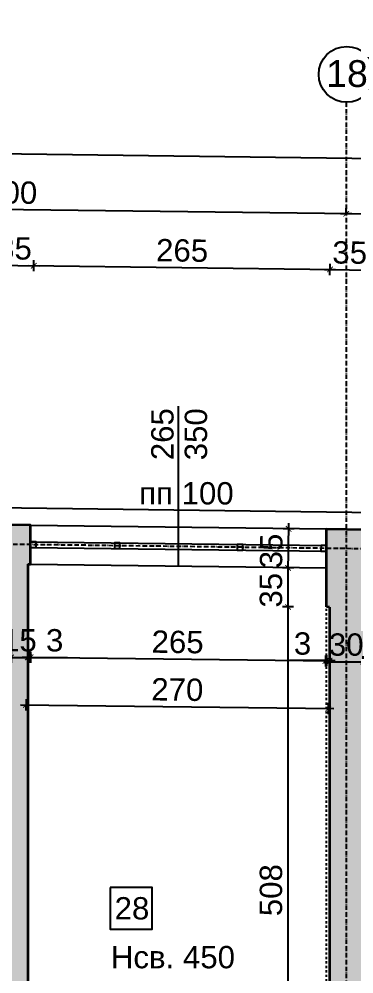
# Model space of a CAD drawing. Header units: inches. Extents: x -72385 to 39588, y -6525 to 66685.
# Drawn here: x -43218 to -42918, y 16609 to 17465 of the extents above; entities that cross this region are included whole.
import ezdxf

# ---------------------------------------------------------------- set-up
doc = ezdxf.new("R2010")
doc.units = ezdxf.units.IN
doc.header["$MEASUREMENT"] = 0
doc.linetypes.add('DashDot', pattern=[0.6, 0.4, -0.1, 0, -0.1])
doc.linetypes.add('Hidden', pattern=[0.4, 0.2, -0.2])
for name, color, linetype, lineweight in [('Изгледни линии', 253, 'Continuous', 25), ('Надписи Hсв', 252, 'Continuous', 25), ('Надписи коти външни', 252, 'Continuous', 25), ('Надписи коти вътрешни', 252, 'Continuous', 25), ('Надписи номера на пом.', 252, 'Continuous', 25), ('Надписи Оси', 252, 'Continuous', 25), ('Надписи прозорци', 252, 'Continuous', 25), ('Оси', 252, 'DashDot', 25), ('Прозорци', 251, 'Continuous', 25), ('Пунктир', 253, 'Hidden', 25), ('Разрезни линии', 7, 'Continuous', 35), ('Щрих стени', 254, 'Continuous', 25)]:
    doc.layers.add(name, color=color, linetype=linetype, lineweight=lineweight)
doc.styles.add('Arial Regular', font='arial.ttf')
doc.styles.get("Standard").update_dxf_attribs({"font": 'arial.ttf'})
doc.dimstyles.new('Annotative', dxfattribs={"dimscale": 0, "dimtxt": 20, "dimasz": 5, "dimexe": 5, "dimexo": 5, "dimgap": 5, "dimtad": 1, "dimdec": 0, "dimzin": 0, "dimdsep": 46, "dimtxsty": 'Standard', "dimblk": 'ARCHTICK', "dimcen": 5, "dimdle": 5, "dimadec": 0, "dimazin": 0, "dimtfac": 1, "dimtdec": 0, "dimtofl": 0, "dimtmove": 0, "dimatfit": 3, "dimldrblk": 'ARCHTICK', "dimfxl": 5, "dimfxlon": 1, "dimtolj": 1, "dimtzin": 0, "dimarcsym": 1})

# ---------------------------------------------------------------- blocks, each defined once
blk = doc.blocks.new('_ArchTick')
at = {"color": 0, "linetype": 'ByBlock', "const_width": 0.15}
blk.add_lwpolyline([(-0.5, -0.5), (0.5, 0.5)], dxfattribs=at)
blk = doc.blocks.new('*D1121')
at = {"layer": 'Defpoints', "color": 0, "ltscale": 50, "transparency": 16777216}
for p in [(-42976.86, 16938.13), (-42942.34, 16938.13), (-42942.34, 16430.59)]:
    blk.add_point(p, dxfattribs=at)
at = {"layer": 'Надписи коти вътрешни', "color": 0, "lineweight": -2, "ltscale": 50, "transparency": 16777216}
for p, q in [((-42976.86, 16425.59), (-42976.86, 16943.13)), ((-42971.86, 16938.13), (-42981.86, 16938.13)), ((-42971.86, 16430.59), (-42981.86, 16430.59))]:
    blk.add_line(p, q, dxfattribs=at)
at = {"layer": 'Надписи коти вътрешни', "color": 0, "lineweight": -2, "ltscale": 50, "transparency": 16777216, "xscale": 5, "yscale": 5, "zscale": 5}
for p, rotation in [((-42976.86, 16938.13), 90), ((-42976.86, 16430.59), 270)]:
    blk.add_blockref('_ArchTick', p, dxfattribs=dict(at, rotation=rotation))
at = {"layer": 'Надписи коти вътрешни', "color": 0, "ltscale": 50, "transparency": 16777216, "insert": (-42992.07, 16684.36), "char_height": 20, "attachment_point": 5, "rotation": 90}
blk.add_mtext('\\A1;508', dxfattribs=at)
blk = doc.blocks.new('*D1122')
at = {"layer": 'Defpoints', "color": 0, "ltscale": 50, "transparency": 16777216}
for p in [(-42976.86, 16973.14), (-42942.34, 16973.14), (-42942.34, 16938.13)]:
    blk.add_point(p, dxfattribs=at)
at = {"layer": 'Надписи коти вътрешни', "color": 0, "lineweight": -2, "ltscale": 50, "transparency": 16777216}
for p, q in [((-42976.86, 16933.13), (-42976.86, 16978.14)), ((-42971.86, 16973.14), (-42981.86, 16973.14)), ((-42971.86, 16938.13), (-42981.86, 16938.13))]:
    blk.add_line(p, q, dxfattribs=at)
at = {"layer": 'Надписи коти вътрешни', "color": 0, "lineweight": -2, "ltscale": 50, "transparency": 16777216, "xscale": 5, "yscale": 5, "zscale": 5}
for p, rotation in [((-42976.86, 16973.14), 90), ((-42976.86, 16938.13), 270)]:
    blk.add_blockref('_ArchTick', p, dxfattribs=dict(at, rotation=rotation))
at = {"layer": 'Надписи коти вътрешни', "color": 0, "ltscale": 50, "transparency": 16777216, "insert": (-42992.08, 16953.14), "char_height": 20, "attachment_point": 5, "rotation": 90}
blk.add_mtext('\\A1;35', dxfattribs=at)
blk = doc.blocks.new('*D1123')
at = {"layer": 'Defpoints', "color": 0, "ltscale": 50, "transparency": 16777216}
for p in [(-43207.34, 16976.51), (-42942.34, 16973.14), (-42943.4, 16889.8)]:
    blk.add_point(p, dxfattribs=at)
at = {"layer": 'Надписи коти вътрешни', "color": 0, "lineweight": -2, "ltscale": 50, "transparency": 16777216}
for p, q in [((-43213.4, 16893.24), (-42938.4, 16889.73)), ((-43208.33, 16898.17), (-43208.46, 16888.17)), ((-42943.33, 16894.8), (-42943.46, 16884.8))]:
    blk.add_line(p, q, dxfattribs=at)
at = {"layer": 'Надписи коти вътрешни', "color": 0, "lineweight": -2, "ltscale": 50, "transparency": 16777216, "xscale": 5, "yscale": 5, "zscale": 5}
for p, rotation in [((-43208.4, 16893.17), 179.2706286525463), ((-42943.4, 16889.8), 359.2706286525462)]:
    blk.add_blockref('_ArchTick', p, dxfattribs=dict(at, rotation=rotation))
at = {"layer": 'Надписи коти вътрешни', "color": 0, "ltscale": 50, "transparency": 16777216, "insert": (-43075.7, 16906.7), "char_height": 20, "attachment_point": 5, "rotation": 359.27063}
blk.add_mtext('\\A1;265', dxfattribs=at)
blk = doc.blocks.new('*D1124')
at = {"layer": 'Defpoints', "color": 0, "ltscale": 50, "transparency": 16777216}
for p in [(-42942.34, 16973.11), (-42939.84, 16973.11), (-42942.34, 16890.04)]:
    blk.add_point(p, dxfattribs=at)
at = {"layer": 'Надписи коти вътрешни', "color": 0, "lineweight": -2, "ltscale": 50, "transparency": 16777216}
for p, q in [((-42942.34, 16895.04), (-42942.34, 16885.04)), ((-42939.84, 16895.04), (-42939.84, 16885.04)), ((-42942.34, 16890.04), (-42975.43, 16890.04)), ((-42939.84, 16890.04), (-42934.84, 16890.04))]:
    blk.add_line(p, q, dxfattribs=at)
at = {"layer": 'Надписи коти вътрешни', "color": 0, "lineweight": -2, "ltscale": 50, "transparency": 16777216, "xscale": 5, "yscale": 5, "zscale": 5}
blk.add_blockref('_ArchTick', (-42942.34, 16890.04), dxfattribs=at)
at = {"layer": 'Надписи коти вътрешни', "color": 0, "lineweight": -2, "ltscale": 50, "transparency": 16777216, "xscale": 5, "yscale": 5, "zscale": 5, "rotation": 180}
blk.add_blockref('_ArchTick', (-42939.84, 16890.04), dxfattribs=at)
at = {"layer": 'Надписи коти вътрешни', "color": 0, "ltscale": 50, "transparency": 16777216, "insert": (-42963.89, 16905.26), "char_height": 20, "attachment_point": 5}
blk.add_mtext('\\A1;3', dxfattribs=at)
blk = doc.blocks.new('*D4495')
at = {"layer": 'Defpoints', "color": 0, "ltscale": 50, "transparency": 16777216}
for p in [(-43209.84, 16976.54), (-43207.34, 16976.54), (-43207.34, 16892.94)]:
    blk.add_point(p, dxfattribs=at)
at = {"layer": 'Надписи коти вътрешни', "color": 0, "lineweight": -2, "ltscale": 50, "transparency": 16777216}
for p, q in [((-43209.84, 16892.94), (-43214.84, 16892.94)), ((-43209.84, 16897.94), (-43209.84, 16887.94)), ((-43207.34, 16897.94), (-43207.34, 16887.94)), ((-43207.34, 16892.94), (-43174.24, 16892.94))]:
    blk.add_line(p, q, dxfattribs=at)
at = {"layer": 'Надписи коти вътрешни', "color": 0, "lineweight": -2, "ltscale": 50, "transparency": 16777216, "xscale": 5, "yscale": 5, "zscale": 5}
blk.add_blockref('_ArchTick', (-43209.84, 16892.94), dxfattribs=at)
at = {"layer": 'Надписи коти вътрешни', "color": 0, "lineweight": -2, "ltscale": 50, "transparency": 16777216, "xscale": 5, "yscale": 5, "zscale": 5, "rotation": 180}
blk.add_blockref('_ArchTick', (-43207.34, 16892.94), dxfattribs=at)
at = {"layer": 'Надписи коти вътрешни', "color": 0, "ltscale": 50, "transparency": 16777216, "insert": (-43185.79, 16908.16), "char_height": 20, "attachment_point": 5}
blk.add_mtext('\\A1;3', dxfattribs=at)
blk = doc.blocks.new('*D1125')
at = {"layer": 'Defpoints', "color": 0, "ltscale": 50, "transparency": 16777216}
for p in [(-43209.84, 16976.53), (-42939.39, 16973.23), (-42940.93, 16847.14)]:
    blk.add_point(p, dxfattribs=at)
at = {"layer": 'Надписи коти вътрешни', "color": 0, "lineweight": -2, "ltscale": 50, "transparency": 16777216}
for p, q in [((-43216.38, 16850.5), (-42935.93, 16847.08)), ((-43211.31, 16855.44), (-43211.44, 16845.44)), ((-42940.87, 16852.14), (-42940.99, 16842.14))]:
    blk.add_line(p, q, dxfattribs=at)
at = {"layer": 'Надписи коти вътрешни', "color": 0, "lineweight": -2, "ltscale": 50, "transparency": 16777216, "xscale": 5, "yscale": 5, "zscale": 5}
for p, rotation in [((-43211.38, 16850.44), 179.3010851588159), ((-42940.93, 16847.14), 359.3010851588159)]:
    blk.add_blockref('_ArchTick', p, dxfattribs=dict(at, rotation=rotation))
at = {"layer": 'Надписи коти вътрешни', "color": 0, "ltscale": 50, "transparency": 16777216, "insert": (-43075.97, 16864), "char_height": 20, "attachment_point": 5, "rotation": 359.30109}
blk.add_mtext('\\A1;270', dxfattribs=at)
blk = doc.blocks.new('*D5473')
at = {"layer": 'Defpoints', "color": 0, "ltscale": 50, "transparency": 16777216}
for p in [(-43204.38, 17243.99), (-43242.34, 17011.96), (-43207.34, 17011.51)]:
    blk.add_point(p, dxfattribs=at)
at = {"layer": 'Надписи коти външни', "color": 0, "lineweight": -2, "ltscale": 50, "transparency": 16777216}
for p, q in [((-43244.38, 17244.5), (-43199.38, 17243.93)), ((-43239.44, 17239.44), (-43239.31, 17249.44)), ((-43204.44, 17239), (-43204.31, 17248.99))]:
    blk.add_line(p, q, dxfattribs=at)
at = {"layer": 'Надписи коти външни', "color": 0, "lineweight": -2, "ltscale": 50, "transparency": 16777216, "xscale": 5, "yscale": 5, "zscale": 5}
for p, rotation in [((-43239.38, 17244.44), 179.2706286525403), ((-43204.38, 17243.99), 359.2706286525403)]:
    blk.add_blockref('_ArchTick', p, dxfattribs=dict(at, rotation=rotation))
at = {"layer": 'Надписи коти външни', "color": 0, "ltscale": 50, "transparency": 16777216, "insert": (-43221.68, 17259.43), "char_height": 20, "attachment_point": 5, "rotation": 359.27063}
blk.add_mtext('\\A1;35', dxfattribs=at)
blk = doc.blocks.new('*D5472')
at = {"layer": 'Defpoints', "color": 0, "ltscale": 50, "transparency": 16777216}
for p in [(-42939.38, 17240.62), (-43207.34, 17011.51), (-42942.34, 17008.14)]:
    blk.add_point(p, dxfattribs=at)
at = {"layer": 'Надписи коти външни', "color": 0, "lineweight": -2, "ltscale": 50, "transparency": 16777216}
for p, q in [((-43209.38, 17244.06), (-42934.38, 17240.56)), ((-43204.44, 17239), (-43204.31, 17248.99)), ((-42939.44, 17235.62), (-42939.31, 17245.62))]:
    blk.add_line(p, q, dxfattribs=at)
at = {"layer": 'Надписи коти външни', "color": 0, "lineweight": -2, "ltscale": 50, "transparency": 16777216, "xscale": 5, "yscale": 5, "zscale": 5}
for p, rotation in [((-43204.38, 17243.99), 179.2706286525447), ((-42939.38, 17240.62), 359.2706286525447)]:
    blk.add_blockref('_ArchTick', p, dxfattribs=dict(at, rotation=rotation))
at = {"layer": 'Надписи коти външни', "color": 0, "ltscale": 50, "transparency": 16777216, "insert": (-43071.68, 17257.52), "char_height": 20, "attachment_point": 5, "rotation": 359.27063}
blk.add_mtext('\\A1;265', dxfattribs=at)
blk = doc.blocks.new('*D5471')
at = {"layer": 'Defpoints', "color": 0, "ltscale": 50, "transparency": 16777216}
for p in [(-42904.38, 17240.18), (-42942.34, 17008.14), (-42907.34, 17007.69)]:
    blk.add_point(p, dxfattribs=at)
at = {"layer": 'Надписи коти външни', "color": 0, "lineweight": -2, "ltscale": 50, "transparency": 16777216}
for p, q in [((-42939.44, 17235.62), (-42939.31, 17245.62)), ((-42904.44, 17235.18), (-42904.31, 17245.18)), ((-42944.38, 17240.68), (-42899.38, 17240.11))]:
    blk.add_line(p, q, dxfattribs=at)
at = {"layer": 'Надписи коти външни', "color": 0, "lineweight": -2, "ltscale": 50, "transparency": 16777216, "xscale": 5, "yscale": 5, "zscale": 5}
for p, rotation in [((-42939.38, 17240.62), 179.2706286525463), ((-42904.38, 17240.18), 359.2706286525462)]:
    blk.add_blockref('_ArchTick', p, dxfattribs=dict(at, rotation=rotation))
at = {"layer": 'Надписи коти външни', "color": 0, "ltscale": 50, "transparency": 16777216, "insert": (-42921.68, 17255.62), "char_height": 20, "attachment_point": 5, "rotation": 359.27063}
blk.add_mtext('\\A1;35', dxfattribs=at)
blk = doc.blocks.new('*D5469')
at = {"layer": 'Defpoints', "color": 0, "ltscale": 50, "transparency": 16777216}
for p in [(-42924.84, 17290.44), (-42924.84, 17290.44), (-42324.84, 17283)]:
    blk.add_point(p, dxfattribs=at)
at = {"layer": 'Надписи коти външни', "color": 0, "lineweight": -2, "ltscale": 50, "transparency": 16777216}
for p, q in [((-42924.84, 17290.44), (-42924.78, 17295.44)), ((-42319.84, 17282.94), (-42929.84, 17290.51)), ((-42324.84, 17283), (-42324.78, 17288))]:
    blk.add_line(p, q, dxfattribs=at)
at = {"layer": 'Надписи коти външни', "color": 0, "lineweight": -2, "ltscale": 50, "transparency": 16777216, "xscale": 5, "yscale": 5, "zscale": 5}
for p, rotation in [((-42924.84, 17290.44), 179.2893056029436), ((-42324.84, 17283), 359.2893056029436)]:
    blk.add_blockref('_ArchTick', p, dxfattribs=dict(at, rotation=rotation))
at = {"layer": 'Надписи коти външни', "color": 0, "ltscale": 50, "transparency": 16777216, "insert": (-42624.65, 17301.93), "char_height": 20, "attachment_point": 5, "rotation": 359.28931}
blk.add_mtext('\\A1;600', dxfattribs=at)
blk = doc.blocks.new('*D5468')
at = {"layer": 'Defpoints', "color": 0, "ltscale": 50, "transparency": 16777216}
for p in [(-43524.84, 17298.08), (-43524.84, 17298.08), (-42924.84, 17290.44)]:
    blk.add_point(p, dxfattribs=at)
at = {"layer": 'Надписи коти външни', "color": 0, "lineweight": -2, "ltscale": 50, "transparency": 16777216}
for p, q in [((-43524.84, 17298.08), (-43524.77, 17303.08)), ((-42919.84, 17290.38), (-43529.84, 17298.14)), ((-42924.84, 17290.44), (-42924.77, 17295.44))]:
    blk.add_line(p, q, dxfattribs=at)
at = {"layer": 'Надписи коти външни', "color": 0, "lineweight": -2, "ltscale": 50, "transparency": 16777216, "xscale": 5, "yscale": 5, "zscale": 5}
for p, rotation in [((-43524.84, 17298.08), 179.2706286525473), ((-42924.84, 17290.44), 359.2706286525473)]:
    blk.add_blockref('_ArchTick', p, dxfattribs=dict(at, rotation=rotation))
at = {"layer": 'Надписи коти външни', "color": 0, "ltscale": 50, "transparency": 16777216, "insert": (-43224.64, 17309.47), "char_height": 20, "attachment_point": 5, "rotation": 359.27063}
blk.add_mtext('\\A1;600', dxfattribs=at)
blk = doc.blocks.new('*D5410')
at = {"layer": 'Defpoints', "color": 0, "ltscale": 50, "transparency": 16777216}
for p in [(-40218.1, 17305.99), (-52317.34, 17127.49), (-40222.34, 16973.51)]:
    blk.add_point(p, dxfattribs=at)
at = {"layer": 'Надписи коти външни', "color": 0, "lineweight": -2, "ltscale": 50, "transparency": 16777216}
for p, q in [((-52313.17, 17454.96), (-52313.04, 17464.96)), ((-52318.1, 17460.03), (-40213.11, 17305.92)), ((-40218.17, 17300.99), (-40218.04, 17310.99))]:
    blk.add_line(p, q, dxfattribs=at)
at = {"layer": 'Надписи коти външни', "color": 0, "lineweight": -2, "ltscale": 50, "transparency": 16777216, "xscale": 5, "yscale": 5, "zscale": 5}
for p, rotation in [((-52313.1, 17459.96), 179.2706286525472), ((-40218.1, 17305.99), 359.2706286525473)]:
    blk.add_blockref('_ArchTick', p, dxfattribs=dict(at, rotation=rotation))
at = {"layer": 'Надписи коти външни', "color": 0, "ltscale": 50, "transparency": 16777216, "insert": (-46265.41, 17398.18), "char_height": 20, "attachment_point": 5, "rotation": 359.27063}
blk.add_mtext('\\A1;12095', dxfattribs=at)
blk = doc.blocks.new('*D7730')
at = {"layer": 'Defpoints', "color": 0, "ltscale": 10, "transparency": 16777216}
for p in [(-42976.37, 17008.13), (-42956.51, 17007.88), (-42956.96, 16972.88)]:
    blk.add_point(p, dxfattribs=at)
at = {"layer": 'Надписи коти вътрешни', "color": 0, "lineweight": -2, "ltscale": 10, "transparency": 16777216}
for p, q in [((-42976.88, 16968.14), (-42976.3, 17013.13)), ((-42971.37, 17008.07), (-42981.37, 17008.2)), ((-42971.81, 16973.07), (-42981.81, 16973.2))]:
    blk.add_line(p, q, dxfattribs=at)
at = {"layer": 'Надписи коти вътрешни', "color": 0, "lineweight": -2, "ltscale": 10, "transparency": 16777216, "xscale": 5, "yscale": 5, "zscale": 5}
for p, rotation in [((-42976.37, 17008.13), 89.27062865254527), ((-42976.81, 16973.14), 269.2706286525453)]:
    blk.add_blockref('_ArchTick', p, dxfattribs=dict(at, rotation=rotation))
at = {"layer": 'Надписи коти вътрешни', "color": 0, "ltscale": 10, "transparency": 16777216, "insert": (-42991.84, 16988.33), "char_height": 20, "attachment_point": 5, "rotation": 89.27063}
blk.add_mtext('\\A1;35', dxfattribs=at)
blk = doc.blocks.new('*D7745')
at = {"layer": 'Defpoints', "color": 0, "ltscale": 10, "transparency": 16777216}
for p in [(-43224.84, 16928.62), (-43209.84, 16928.62), (-43209.84, 16892.94)]:
    blk.add_point(p, dxfattribs=at)
at = {"layer": 'Надписи коти вътрешни', "color": 0, "lineweight": -2, "ltscale": 10, "transparency": 16777216}
for p, q in [((-43229.84, 16892.94), (-43204.84, 16892.94)), ((-43224.84, 16897.94), (-43224.84, 16887.94)), ((-43209.84, 16897.94), (-43209.84, 16887.94))]:
    blk.add_line(p, q, dxfattribs=at)
at = {"layer": 'Надписи коти вътрешни', "color": 0, "lineweight": -2, "ltscale": 10, "transparency": 16777216, "xscale": 5, "yscale": 5, "zscale": 5, "rotation": 180}
blk.add_blockref('_ArchTick', (-43224.84, 16892.94), dxfattribs=at)
at = {"layer": 'Надписи коти вътрешни', "color": 0, "lineweight": -2, "ltscale": 10, "transparency": 16777216, "xscale": 5, "yscale": 5, "zscale": 5}
blk.add_blockref('_ArchTick', (-43209.84, 16892.94), dxfattribs=at)
at = {"layer": 'Надписи коти вътрешни', "color": 0, "ltscale": 10, "transparency": 16777216, "insert": (-43217.34, 16908.15), "char_height": 20, "attachment_point": 5}
blk.add_mtext('\\A1;15', dxfattribs=at)
blk = doc.blocks.new('*D7747')
at = {"layer": 'Defpoints', "color": 0, "ltscale": 10, "transparency": 16777216}
for p in [(-42939.84, 16909.77), (-42909.84, 16909.77), (-42909.84, 16889.12)]:
    blk.add_point(p, dxfattribs=at)
at = {"layer": 'Надписи коти вътрешни', "color": 0, "lineweight": -2, "ltscale": 10, "transparency": 16777216}
for p, q in [((-42939.84, 16894.12), (-42939.84, 16884.12)), ((-42909.84, 16894.12), (-42909.84, 16884.12)), ((-42944.84, 16889.12), (-42904.84, 16889.12))]:
    blk.add_line(p, q, dxfattribs=at)
at = {"layer": 'Надписи коти вътрешни', "color": 0, "lineweight": -2, "ltscale": 10, "transparency": 16777216, "xscale": 5, "yscale": 5, "zscale": 5, "rotation": 180}
blk.add_blockref('_ArchTick', (-42939.84, 16889.12), dxfattribs=at)
at = {"layer": 'Надписи коти вътрешни', "color": 0, "lineweight": -2, "ltscale": 10, "transparency": 16777216, "xscale": 5, "yscale": 5, "zscale": 5}
blk.add_blockref('_ArchTick', (-42909.84, 16889.12), dxfattribs=at)
at = {"layer": 'Надписи коти вътрешни', "color": 0, "ltscale": 10, "transparency": 16777216, "insert": (-42924.84, 16904.34), "char_height": 20, "attachment_point": 5}
blk.add_mtext('\\A1;30', dxfattribs=at)

msp = doc.modelspace()

# ---------------------------------------------------------------- hatches: boundary and pattern name
at = {"layer": 'Щрих стени', "ltscale": 10}
h = msp.add_hatch(color=256, dxfattribs=at)
h.dxf.hatch_style = 1
h.paths.add_polyline_path([(-44734.84, 16428.41), (-44734.84, 16453.41), (-44774.84, 16453.92), (-44774.84, 16428.92), (-45319.84, 16435.86), (-45319.84, 16453.36), (-45372.34, 16454.03), (-45372.34, 16436.53), (-45449.84, 16437.51), (-45449.84, 16407.51), (-45369.84, 16406.49), (-45369.84, 16391.49), (-45339.84, 16391.11), (-45339.84, 16406.11), (-44774.84, 16398.92), (-44774.84, 16373.92), (-44734.84, 16373.41), (-44734.84, 16398.41), (-44174.84, 16391.28), (-44174.84, 16366.28), (-44134.84, 16365.77), (-44134.84, 16390.77), (-43924.84, 16388.1), (-43924.84, 16418.1), (-44134.84, 16420.77), (-44134.84, 16445.77), (-44139.84, 16445.84), (-44139.84, 16953.38), (-44137.34, 16953.35), (-44137.34, 17023.35), (-44172.34, 17023.8), (-44172.34, 16953.79), (-44169.84, 16953.76), (-44169.84, 16446.22), (-44199.84, 16446.6), (-44199.84, 16421.6)])
h.paths.add_polyline_path([(-45037.34, 17034.81), (-45072.34, 17035.26), (-45072.34, 17000.25), (-45037.34, 16999.81)])
h.paths.add_polyline_path([(-44737.34, 17030.99), (-44772.34, 17031.44), (-44772.34, 16961.43), (-44737.34, 16960.99)])
h.paths.add_polyline_path([(-44437.34, 17027.17), (-44472.34, 17027.62), (-44472.34, 16992.61), (-44437.34, 16992.17)])
h.paths.add_polyline_path([(-43837.34, 17019.53), (-43872.34, 17019.98), (-43872.34, 16984.98), (-43837.34, 16984.53)])
h.paths.add_polyline_path([(-43507.34, 17015.33), (-43572.34, 17016.16), (-43572.34, 16946.15), (-43507.34, 16945.33)])
h.paths.add_polyline_path([(-43207.34, 17011.51), (-43242.34, 17011.96), (-43242.34, 16976.96), (-43224.84, 16976.73), (-43224.84, 16579.2), (-43209.84, 16579.01), (-43209.84, 16976.54), (-43207.34, 16976.51)])
h.paths.add_polyline_path([(-43049.84, 16406.96), (-43209.84, 16409), (-43209.84, 16489), (-43224.84, 16489.19), (-43224.84, 16409.19), (-43504.84, 16412.75), (-43504.84, 16437.75), (-43574.84, 16438.65), (-43574.84, 16413.64), (-43774.84, 16416.19), (-43774.84, 16386.19), (-43574.84, 16383.64), (-43574.84, 16358.64), (-43504.84, 16357.75), (-43504.84, 16382.75), (-43049.84, 16376.96)])
h.paths.add_polyline_path([(-42684.84, 16402.31), (-42904.84, 16405.11), (-42904.84, 16430.12), (-42909.84, 16430.18), (-42909.84, 16937.72), (-42907.34, 16937.69), (-42907.34, 17007.69), (-42942.34, 17008.14), (-42942.34, 16938.13), (-42939.84, 16938.1), (-42939.84, 16430.56), (-42969.84, 16430.94), (-42969.84, 16375.94), (-42944.84, 16375.62), (-42944.84, 16350.62), (-42904.84, 16350.11), (-42904.84, 16375.11), (-42684.84, 16372.31)])

# ---------------------------------------------------------------- linework, layer by layer
at = {"layer": 'Изгледни линии', "ltscale": 50}
for p, q in [((-41127.34, 17000.03), (-45937.34, 17061.27)), ((-43207.34, 17011.51), (-42942.34, 17008.14)), ((-43207.34, 16976.51), (-42942.34, 16973.14))]:
    msp.add_line(p, q, dxfattribs=at)
at = {"layer": 'Надписи номера на пом.', "ltscale": 50}
msp.add_lwpolyline([(-43135.95, 16686.81), (-43135.95, 16649.31), (-43098.45, 16649.31), (-43098.45, 16686.81)], close=True, dxfattribs=at)
at = {"layer": 'Надписи Оси', "ltscale": 50}
msp.add_circle((-42924.4, 17415.44), 25, dxfattribs=at)
at = {"layer": 'Надписи прозорци', "ltscale": 50}
msp.add_line((-43074.84, 16974.83), (-43074.84, 17117.98), dxfattribs=at)
at = {"layer": 'Оси', "ltscale": 10}
for p, q in [((-42924.84, 17390.45), (-42924.84, 14790.24)), ((-39839.84, 16951.14), (-52699.84, 17114.86))]:
    msp.add_line(p, q, dxfattribs=at)
at = {"layer": 'Прозорци', "ltscale": 50}
for p, q in [((-43207.34, 16996.51), (-42942.34, 16993.14)), ((-43207.34, 16991.51), (-42942.34, 16988.14))]:
    msp.add_line(p, q, dxfattribs=at)
for points in [[(-43207.34, 16991.51), (-43202.34, 16991.45), (-43202.27, 16996.45), (-43207.27, 16996.51), (-43207.34, 16991.51)], [(-43132.35, 16990.56), (-43127.35, 16990.49), (-43127.29, 16995.49), (-43132.29, 16995.56), (-43132.35, 16990.56)], [(-43022.39, 16989.16), (-43017.39, 16989.09), (-43017.33, 16994.09), (-43022.32, 16994.16), (-43022.39, 16989.16)], [(-42947.4, 16988.21), (-42942.4, 16988.14), (-42942.34, 16993.14), (-42947.34, 16993.21), (-42947.4, 16988.21)]]:
    msp.add_lwpolyline(points, dxfattribs=at)
at = {"layer": 'Пунктир', "ltscale": 10}
msp.add_line((-42942.34, 16430.59), (-42942.34, 16938.13), dxfattribs=at)
at = {"layer": 'Разрезни линии', "ltscale": 50}
for p, q in [((-42942.34, 16938.13), (-42942.34, 17008.14)), ((-42942.34, 17008.14), (-42907.34, 17007.69)), ((-43209.84, 16976.54), (-43209.84, 16579.01)), ((-42939.84, 16938.1), (-42942.34, 16938.13)), ((-42939.84, 16938.1), (-42939.84, 16430.56))]:
    msp.add_line(p, q, dxfattribs=at)
msp.add_lwpolyline([(-43209.84, 16976.54), (-43207.34, 16976.51), (-43207.34, 17011.51), (-43242.34, 17011.96), (-43242.34, 16976.96), (-43224.84, 16976.73)], dxfattribs=at)

# ---------------------------------------------------------------- texts
at = {"layer": 'Надписи Hсв', "ltscale": 100, "insert": (-43135.47, 16634.35), "char_height": 20, "width": 180.4891, "attachment_point": 1, "style": 'Arial Regular'}
msp.add_mtext('\\pxt8;Hсв. 450', dxfattribs=at)
at = {"layer": 'Надписи номера на пом.', "ltscale": 100, "insert": (-43206.81, 16678.12), "char_height": 20, "width": 180.4891, "attachment_point": 1, "style": 'Arial Regular'}
msp.add_mtext('\\pxqc;28', dxfattribs=at)
at = {"layer": 'Надписи Оси', "ltscale": 100, "insert": (-42937.72, 17428.16), "char_height": 24, "width": 27.2128, "attachment_point": 1, "style": 'Arial Regular'}
msp.add_mtext('\\pxqc;18', dxfattribs=at)
at = {"layer": 'Надписи прозорци', "ltscale": 100, "char_height": 20, "width": 180.4891, "attachment_point": 1, "rotation": 90, "style": 'Arial Regular'}
for s, insert in [('265', (-43099.35, 17069.68)), ('350', (-43069.35, 17069.6))]:
    msp.add_mtext(s, dxfattribs=dict(at, insert=insert))
at = {"layer": 'Надписи прозорци', "ltscale": 100, "insert": (-43110.15, 17050.02), "char_height": 20, "width": 180.4891, "attachment_point": 1, "style": 'Arial Regular'}
msp.add_mtext('пп 100', dxfattribs=at)

# ---------------------------------------------------------------- dimensions: what is measured, and where the dimension line sits
at = {"layer": 'Надписи коти външни', "ltscale": 50}
dim = msp.add_aligned_dim(p1=(-52317.34, 17127.49), p2=(-40222.34, 16973.51), distance=332.5, text='12095', dimstyle='Annotative', override={"dimscale": 0, "dimtix": 0, "dimtofl": 0, "dimtmove": 0, "dimatfit": 3}, dxfattribs=at)
dim.commit()
dim.dimension.update_dxf_attribs({"geometry": '*D5410', "text_midpoint": (-46265.41, 17398.18)})
for p1, p2, distance, picture, middle in [((-42924.84, 17290.44), (-43524.84, 17298.08), 0, '*D5468', (-43224.64, 17309.47)), ((-42324.84, 17283), (-42924.84, 17290.44), 0, '*D5469', (-42624.65, 17301.93)), ((-43207.34, 17011.51), (-42942.34, 17008.14), 232.5, '*D5472', (-43071.68, 17257.52))]:
    dim = msp.add_aligned_dim(p1=p1, p2=p2, distance=distance, dimstyle='Annotative', override={"dimscale": 0, "dimtix": 0, "dimtofl": 0, "dimtmove": 0, "dimatfit": 3}, dxfattribs=at)
    dim.commit()
    dim.dimension.update_dxf_attribs({"geometry": picture, "text_midpoint": middle})
for base, p1, p2, picture, middle in [((-43204.38, 17243.99), (-43242.34, 17011.96), (-43207.34, 17011.51), '*D5473', (-43221.88, 17244.22)), ((-42904.38, 17240.18), (-42942.34, 17008.14), (-42907.34, 17007.69), '*D5471', (-42921.88, 17240.4))]:
    dim = msp.add_linear_dim(base=base, p1=p1, p2=p2, angle=359.27063, dimstyle='Annotative', override={"dimscale": 0, "dimtix": 0, "dimtofl": 0, "dimtmove": 0, "dimatfit": 3}, dxfattribs=at)
    dim.commit()
    dim.dimension.update_dxf_attribs({"geometry": picture, "text_midpoint": middle, "dimtype": 129})
at = {"layer": 'Надписи коти вътрешни', "ltscale": 10}
for base, p1, p2, angle, picture, middle in [((-42976.37, 17008.13), (-42956.96, 16972.88), (-42956.51, 17007.88), 89.27063, '*D7730', (-42976.62, 16988.14)), ((-43209.84, 16892.94), (-43224.84, 16928.62), (-43209.84, 16928.62), 0, '*D7745', (-43217.34, 16892.94)), ((-42909.84, 16889.12), (-42939.84, 16909.77), (-42909.84, 16909.77), 0, '*D7747', (-42924.84, 16889.12))]:
    dim = msp.add_linear_dim(base=base, p1=p1, p2=p2, angle=angle, dimstyle='Annotative', override={"dimscale": 0, "dimtix": 0, "dimtofl": 0, "dimtmove": 0, "dimatfit": 3}, dxfattribs=at)
    dim.commit()
    dim.dimension.update_dxf_attribs({"geometry": picture, "text_midpoint": middle, "dimtype": 129})
at = {"layer": 'Надписи коти вътрешни', "ltscale": 50}
for p1, p2, distance, picture, middle in [((-43209.84, 16976.53), (-42939.39, 16973.23), -126.1, '*D1125', (-43075.97, 16864)), ((-43207.34, 16976.51), (-42942.34, 16973.14), -83.35, '*D1123', (-43075.7, 16906.7))]:
    dim = msp.add_aligned_dim(p1=p1, p2=p2, distance=distance, dimstyle='Annotative', override={"dimscale": 0, "dimtix": 0, "dimtofl": 0, "dimtmove": 0, "dimatfit": 3}, dxfattribs=at)
    dim.commit()
    dim.dimension.update_dxf_attribs({"geometry": picture, "text_midpoint": middle})
for base, p1, p2, picture, middle in [((-43207.33731907, 16892.9382632), (-43209.83731907, 16976.54242743), (-43207.33731907, 16976.54242743), '*D4495', (-43185.78888797, 16908.15654423)), ((-42942.33731907, 16890.0392793), (-42939.83731907, 16973.10516026), (-42942.33731907, 16973.10516026), '*D1124', (-42963.88575018, 16905.25756033))]:
    dim = msp.add_linear_dim(base=base, p1=p1, p2=p2, dimstyle='Annotative', override={"dimscale": 0, "dimtix": 0, "dimtofl": 0, "dimtmove": 0, "dimatfit": 3}, dxfattribs=at)
    dim.commit()
    dim.dimension.update_dxf_attribs({"geometry": picture, "text_midpoint": middle})
dim = msp.add_linear_dim(base=(-42976.86, 16973.14), p1=(-42942.34, 16938.13), p2=(-42942.34, 16973.14), angle=90, dimstyle='Annotative', override={"dimscale": 0, "dimtix": 0, "dimtofl": 0, "dimtmove": 0, "dimatfit": 3}, dxfattribs=at)
dim.commit()
dim.dimension.update_dxf_attribs({"geometry": '*D1122', "text_midpoint": (-42976.86, 16953.14), "dimtype": 128})
dim = msp.add_linear_dim(base=(-42976.86, 16938.13), p1=(-42942.34, 16430.59), p2=(-42942.34, 16938.13), angle=90, dimstyle='Annotative', override={"dimscale": 0, "dimtix": 0, "dimtofl": 0, "dimtmove": 0, "dimatfit": 3}, dxfattribs=at)
dim.commit()
dim.dimension.update_dxf_attribs({"geometry": '*D1121', "text_midpoint": (-42992.07, 16684.36)})

doc.saveas('drawing.dxf')
